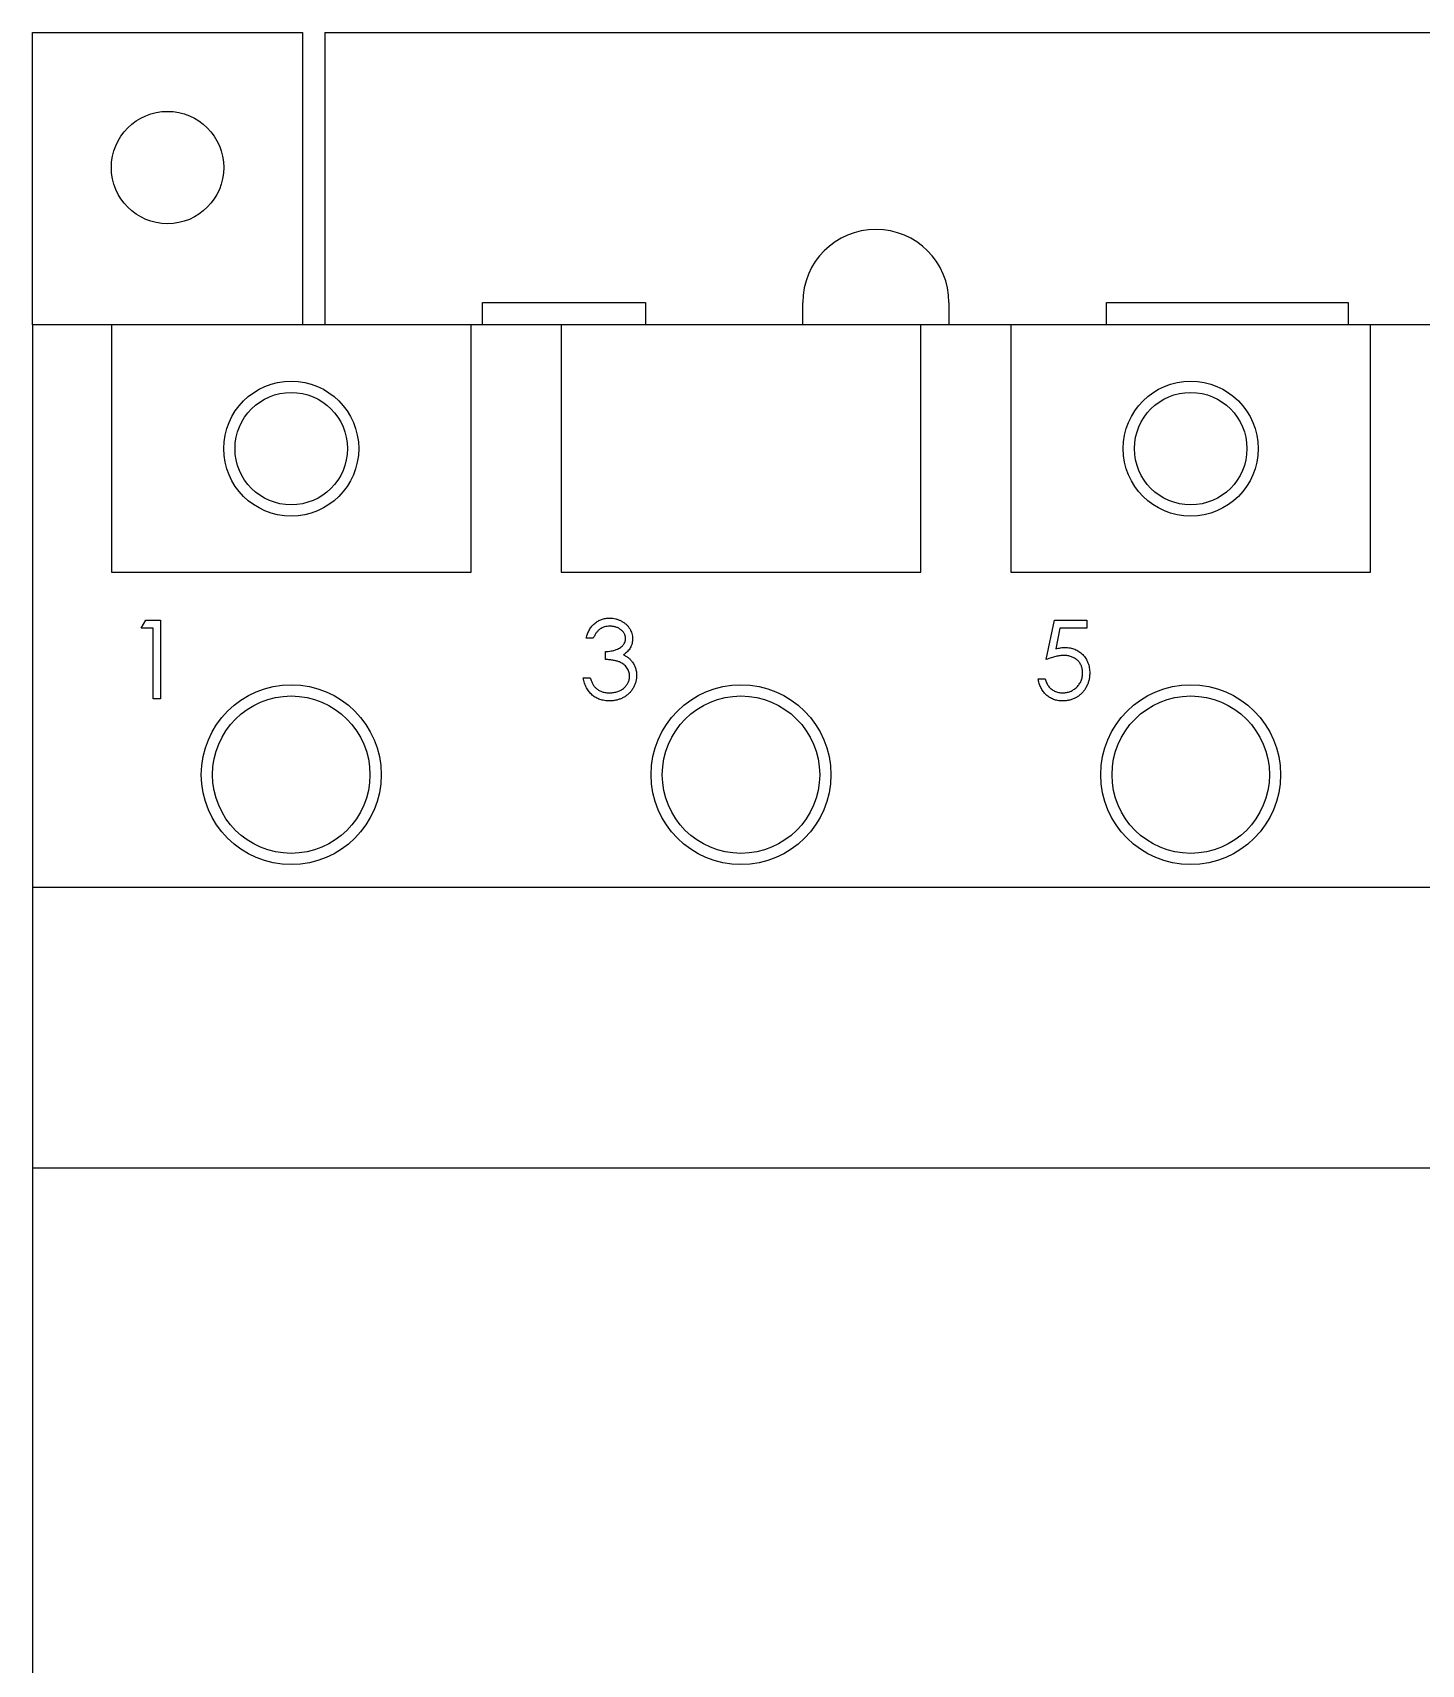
# Model space of a CAD drawing. Extents: x 304869 to 305569, y 280978 to 282378.
# Drawn here: x 304975.3 to 305037.1, y 281682.7 to 281755.3 of the extents above; entities that cross this region are included whole.
import ezdxf

# ---------------------------------------------------------------- set-up
doc = ezdxf.new("R2010")
doc.units = 0
doc.header["$MEASUREMENT"] = 0
doc.layers.add('PV-2418', color=7, linetype='Continuous')

# ---------------------------------------------------------------- blocks, each defined once
blk = doc.blocks.new('Manufacturer上海良信PartName接触器SeriesNDC1ShellFrameLimitingCurrentRemarkPartTypeMinCurrent38.1MaxCurrent65Poles3PMinPower0MaxPower0LibType3DelFlgfalseUpdateDate2023-01-0100000')
at = {"layer": 'PV-2418'}
for p, q in [((-37.5, 64), (-25.5, 64)), ((-37.5, 51), (-37.5, 64)), ((-25.5, 64), (-25.5, 51)), ((-24.5, 64), (37.5, 64)), ((-24.5, 64), (-24.5, 51)), ((-17.5, 51), (-17.5, 52)), ((-17.5, 52), (-10.25, 52)), ((-10.25, 52), (-10.25, 51)), ((-3.25, 51), (-3.25, 52)), ((3.25, 52), (3.25, 51)), ((10.25, 51), (10.25, 52)), ((10.25, 52), (21, 52)), ((21, 52), (21, 51)), ((-34, 51), (-37.5, 51)), ((-37.5, 51), (-37.5, 26)), ((-34, 51), (-34, 40)), ((-18, 51), (-34, 51)), ((-14, 51), (-18, 51)), ((-18, 40), (-18, 51)), ((-14, 51), (-14, 40)), ((2, 51), (-14, 51)), ((6, 51), (2, 51)), ((2, 40), (2, 51)), ((6, 51), (6, 40)), ((22, 51), (6, 51)), ((25.5, 51), (22, 51)), ((22, 40), (22, 51)), ((-34, 40), (-18, 40)), ((-14, 40), (2, 40)), ((6, 40), (22, 40)), ((-32.671, 37.513), (-32.466, 37.872)), ((-32.466, 37.872), (-31.818, 37.872)), ((-31.818, 37.872), (-31.818, 34.372)), ((7.579, 36.122), (7.938, 37.872)), ((7.938, 37.872), (9.374, 37.872)), ((9.374, 37.872), (9.374, 37.513)), ((-32.133, 37.513), (-32.671, 37.513)), ((-32.133, 34.372), (-32.133, 37.513)), ((-12.568, 37.064), (-12.883, 37.064)), ((8.183, 37.513), (7.995, 36.592)), ((9.374, 37.513), (8.183, 37.513)), ((-12.03, 36.122), (-12.03, 36.48)), ((-13.017, 35.314), (-12.703, 35.314)), ((7.22, 35.269), (7.534, 35.269)), ((-31.818, 34.372), (-32.133, 34.372)), ((-37.5, 26), (25.5, 26)), ((-37.5, 26), (-37.5, 13.5)), ((37.5, 13.5), (-37.5, 13.5)), ((-37.5, 13.5), (-37.5, -16.5))]:
    blk.add_line(p, q, dxfattribs=at)
for centre, radius in [((-31.5, 58), 2.5), ((-26, 45.5), 3), ((-26, 45.5), 2.5), ((14, 45.5), 3), ((14, 45.5), 2.5), ((-26, 31), 4), ((-6, 31), 4), ((14, 31), 4), ((-26, 31), 3.5), ((-6, 31), 3.5), ((14, 31), 3.5)]:
    blk.add_circle(centre, radius, dxfattribs=at)
blk.add_arc((0, 52), 3.25, 0, 180, dxfattribs=at)
for points, knots in [([(-12.883, 37.064), (-12.874, 37.099), (-12.857, 37.168), (-12.823, 37.266), (-12.785, 37.359), (-12.74, 37.446), (-12.69, 37.526), (-12.633, 37.6), (-12.572, 37.668), (-12.504, 37.729), (-12.433, 37.784), (-12.358, 37.831), (-12.279, 37.871), (-12.198, 37.905), (-12.113, 37.93), (-12.025, 37.948), (-11.934, 37.96), (-11.872, 37.961), (-11.841, 37.961)], [0, 0, 0, 0, 0.072625, 0.141977, 0.208985, 0.273957, 0.336889, 0.398745, 0.460116, 0.520825, 0.580994, 0.640152, 0.698622, 0.757271, 0.816427, 0.876254, 0.937165, 1, 1, 1, 1]), ([(-11.841, 37.961), (-11.795, 37.96), (-11.705, 37.957), (-11.572, 37.932), (-11.444, 37.893), (-11.322, 37.838), (-11.209, 37.771), (-11.108, 37.691), (-11.021, 37.6), (-10.948, 37.499), (-10.891, 37.392), (-10.849, 37.281), (-10.823, 37.167), (-10.82, 37.09), (-10.818, 37.052)], [0, 0, 0, 0, 0.0902542, 0.1785398, 0.266093, 0.354631, 0.4418862, 0.5257469, 0.6081136, 0.6901973, 0.7708215, 0.8483262, 0.9240117, 1, 1, 1, 1]), ([(-11.837, 37.602), (-11.876, 37.601), (-11.954, 37.598), (-12.066, 37.574), (-12.171, 37.536), (-12.25, 37.491), (-12.309, 37.446), (-12.351, 37.407), (-12.393, 37.364), (-12.431, 37.313), (-12.469, 37.259), (-12.504, 37.199), (-12.538, 37.134), (-12.558, 37.088), (-12.568, 37.064)], [0, 0, 0, 0, 0.122712, 0.239685, 0.351816, 0.463766, 0.520818, 0.579448, 0.640604, 0.705298, 0.773634, 0.844669, 0.920057, 1, 1, 1, 1]), ([(-12.03, 36.48), (-11.987, 36.481), (-11.902, 36.483), (-11.778, 36.5), (-11.66, 36.524), (-11.549, 36.561), (-11.448, 36.604), (-11.361, 36.654), (-11.288, 36.709), (-11.231, 36.771), (-11.187, 36.837), (-11.155, 36.906), (-11.136, 36.979), (-11.134, 37.028), (-11.133, 37.053)], [0, 0, 0, 0, 0.110166, 0.215787, 0.318027, 0.417574, 0.51165, 0.596162, 0.672935, 0.74367, 0.810677, 0.874059, 0.936696, 1, 1, 1, 1]), ([(-11.133, 37.053), (-11.133, 37.072), (-11.134, 37.108), (-11.144, 37.161), (-11.16, 37.213), (-11.181, 37.262), (-11.21, 37.31), (-11.244, 37.355), (-11.285, 37.399), (-11.332, 37.44), (-11.383, 37.478), (-11.438, 37.511), (-11.496, 37.54), (-11.558, 37.563), (-11.623, 37.58), (-11.691, 37.593), (-11.763, 37.601), (-11.812, 37.602), (-11.837, 37.602)], [0, 0, 0, 0, 0.055275, 0.109966, 0.163247, 0.218076, 0.273301, 0.330909, 0.390995, 0.454176, 0.518862, 0.583311, 0.648517, 0.715031, 0.782502, 0.852323, 0.924928, 1, 1, 1, 1]), ([(-10.818, 37.052), (-10.82, 37.015), (-10.822, 36.942), (-10.841, 36.837), (-10.874, 36.737), (-10.919, 36.643), (-10.977, 36.555), (-11.048, 36.474), (-11.131, 36.398), (-11.195, 36.354), (-11.227, 36.332)], [0, 0, 0, 0, 0.128068, 0.250608, 0.37063, 0.490072, 0.610375, 0.734313, 0.863217, 1, 1, 1, 1]), ([(-11.227, 36.332), (-11.19, 36.314), (-11.116, 36.278), (-11.016, 36.208), (-10.924, 36.128), (-10.873, 36.065), (-10.848, 36.033)], [0, 0, 0, 0, 0.25388, 0.503009, 0.750291, 1, 1, 1, 1]), ([(8.35, 36.301), (8.323, 36.3), (8.267, 36.299), (8.181, 36.29), (8.091, 36.276), (7.997, 36.257), (7.898, 36.231), (7.795, 36.2), (7.688, 36.164), (7.616, 36.136), (7.579, 36.122)], [0, 0, 0, 0, 0.102203, 0.2110233, 0.3250997, 0.4465021, 0.5737877, 0.7089007, 0.8503579, 1, 1, 1, 1]), ([(7.995, 36.592), (8.032, 36.602), (8.104, 36.622), (8.21, 36.644), (8.31, 36.657), (8.375, 36.659), (8.407, 36.66)], [0, 0, 0, 0, 0.275068, 0.532901, 0.773973, 1, 1, 1, 1]), ([(9.194, 35.528), (9.194, 35.556), (9.192, 35.611), (9.182, 35.692), (9.164, 35.768), (9.138, 35.84), (9.106, 35.908), (9.066, 35.973), (9.019, 36.032), (8.965, 36.087), (8.906, 36.138), (8.84, 36.182), (8.77, 36.218), (8.696, 36.25), (8.616, 36.272), (8.532, 36.289), (8.443, 36.299), (8.382, 36.3), (8.35, 36.301)], [0, 0, 0, 0, 0.065351, 0.127916, 0.18836, 0.247216, 0.30563, 0.36377, 0.422661, 0.482687, 0.5433, 0.604118, 0.664965, 0.727413, 0.791468, 0.858055, 0.927037, 1, 1, 1, 1]), ([(8.407, 36.66), (8.446, 36.659), (8.523, 36.657), (8.635, 36.642), (8.743, 36.616), (8.845, 36.581), (8.942, 36.536), (9.032, 36.48), (9.119, 36.415), (9.198, 36.339), (9.271, 36.256), (9.335, 36.167), (9.389, 36.073), (9.432, 35.972), (9.467, 35.866), (9.49, 35.754), (9.506, 35.636), (9.508, 35.556), (9.508, 35.515)], [0, 0, 0, 0, 0.065808, 0.129394, 0.190894, 0.251281, 0.310815, 0.370371, 0.430768, 0.492881, 0.555104, 0.616067, 0.677256, 0.73826, 0.800762, 0.864778, 0.931045, 1, 1, 1, 1]), ([(-10.953, 35.381), (-10.955, 35.414), (-10.958, 35.479), (-10.981, 35.575), (-11.019, 35.667), (-11.073, 35.754), (-11.138, 35.835), (-11.215, 35.907), (-11.303, 35.966), (-11.384, 36.007), (-11.456, 36.035), (-11.517, 36.054), (-11.586, 36.07), (-11.661, 36.085), (-11.743, 36.097), (-11.833, 36.108), (-11.929, 36.116), (-11.996, 36.12), (-12.03, 36.122)], [0, 0, 0, 0, 0.0669092, 0.1334854, 0.2010351, 0.2712343, 0.34288, 0.4138361, 0.4859766, 0.5602296, 0.5998842, 0.6440548, 0.6918919, 0.7446875, 0.8014918, 0.8628577, 0.9293284, 1, 1, 1, 1]), ([(-10.848, 36.033), (-10.831, 36.01), (-10.798, 35.964), (-10.756, 35.891), (-10.719, 35.816), (-10.69, 35.739), (-10.667, 35.66), (-10.651, 35.579), (-10.641, 35.496), (-10.64, 35.44), (-10.639, 35.411)], [0, 0, 0, 0, 0.128136, 0.254173, 0.378112, 0.501712, 0.623986, 0.747096, 0.872875, 1, 1, 1, 1]), ([(-11.85, 34.282), (-11.887, 34.283), (-11.961, 34.284), (-12.069, 34.296), (-12.172, 34.317), (-12.271, 34.346), (-12.365, 34.382), (-12.454, 34.428), (-12.538, 34.481), (-12.617, 34.543), (-12.691, 34.612), (-12.758, 34.69), (-12.819, 34.775), (-12.872, 34.868), (-12.919, 34.968), (-12.958, 35.077), (-12.993, 35.192), (-13.009, 35.273), (-13.017, 35.314)], [0, 0, 0, 0, 0.065541, 0.128963, 0.190377, 0.250092, 0.308548, 0.366398, 0.424542, 0.48317, 0.542243, 0.601739, 0.662506, 0.724856, 0.789128, 0.856346, 0.926295, 1, 1, 1, 1]), ([(-12.703, 35.314), (-12.695, 35.287), (-12.679, 35.234), (-12.652, 35.159), (-12.621, 35.09), (-12.588, 35.026), (-12.553, 34.968), (-12.514, 34.917), (-12.474, 34.87), (-12.444, 34.843), (-12.429, 34.83)], [0, 0, 0, 0, 0.14977, 0.291316, 0.425966, 0.55216, 0.671527, 0.786122, 0.895325, 1, 1, 1, 1]), ([(-10.639, 35.411), (-10.641, 35.362), (-10.644, 35.264), (-10.676, 35.12), (-10.726, 34.979), (-10.796, 34.844), (-10.882, 34.717), (-10.984, 34.604), (-11.102, 34.507), (-11.233, 34.426), (-11.374, 34.361), (-11.526, 34.316), (-11.685, 34.287), (-11.794, 34.283), (-11.85, 34.282)], [0, 0, 0, 0, 0.0796483, 0.1589217, 0.2396195, 0.3226094, 0.4060346, 0.4876021, 0.5696846, 0.6530361, 0.7374357, 0.8224778, 0.9097477, 1, 1, 1, 1]), ([(-11.844, 34.641), (-11.811, 34.641), (-11.747, 34.643), (-11.654, 34.654), (-11.565, 34.67), (-11.482, 34.695), (-11.403, 34.725), (-11.329, 34.764), (-11.261, 34.809), (-11.197, 34.861), (-11.14, 34.917), (-11.09, 34.976), (-11.048, 35.038), (-11.013, 35.102), (-10.986, 35.168), (-10.968, 35.237), (-10.955, 35.308), (-10.954, 35.357), (-10.953, 35.381)], [0, 0, 0, 0, 0.076072, 0.148752, 0.218403, 0.28576, 0.350598, 0.414964, 0.478069, 0.541761, 0.60435, 0.664075, 0.721464, 0.777587, 0.832644, 0.887844, 0.94346, 1, 1, 1, 1]), ([(8.288, 34.282), (8.253, 34.282), (8.184, 34.284), (8.084, 34.298), (7.987, 34.318), (7.895, 34.349), (7.807, 34.387), (7.723, 34.436), (7.643, 34.491), (7.568, 34.556), (7.499, 34.627), (7.437, 34.704), (7.382, 34.785), (7.334, 34.872), (7.294, 34.964), (7.262, 35.061), (7.236, 35.163), (7.226, 35.233), (7.22, 35.269)], [0, 0, 0, 0, 0.065421, 0.128708, 0.190236, 0.250724, 0.310637, 0.370766, 0.431615, 0.493523, 0.555883, 0.617342, 0.678668, 0.740711, 0.802985, 0.866803, 0.932347, 1, 1, 1, 1]), ([(7.534, 35.269), (7.542, 35.236), (7.557, 35.171), (7.589, 35.081), (7.629, 35.001), (7.677, 34.929), (7.733, 34.867), (7.798, 34.811), (7.87, 34.761), (7.95, 34.719), (8.035, 34.684), (8.124, 34.66), (8.214, 34.643), (8.275, 34.642), (8.306, 34.641)], [0, 0, 0, 0, 0.094687, 0.181994, 0.264377, 0.34218, 0.418618, 0.496509, 0.577369, 0.661511, 0.746733, 0.831258, 0.915206, 1, 1, 1, 1]), ([(9.508, 35.515), (9.508, 35.487), (9.506, 35.43), (9.5, 35.346), (9.487, 35.263), (9.469, 35.183), (9.447, 35.104), (9.42, 35.027), (9.386, 34.952), (9.35, 34.879), (9.308, 34.809), (9.263, 34.743), (9.214, 34.681), (9.162, 34.623), (9.106, 34.57), (9.046, 34.521), (8.984, 34.476), (8.917, 34.435), (8.848, 34.398), (8.775, 34.368), (8.701, 34.341), (8.623, 34.319), (8.543, 34.302), (8.46, 34.291), (8.375, 34.283), (8.317, 34.282), (8.288, 34.282)], [0, 0, 0, 0, 0.0440145, 0.0874341, 0.1301184, 0.1725537, 0.2145548, 0.2562981, 0.2984382, 0.340849, 0.3827152, 0.423924, 0.4642462, 0.5040737, 0.5438619, 0.5835667, 0.6230943, 0.6632291, 0.7035513, 0.7439379, 0.7845413, 0.8257501, 0.8677574, 0.9107452, 0.9549144, 1, 1, 1, 1]), ([(8.306, 34.641), (8.336, 34.642), (8.395, 34.643), (8.482, 34.656), (8.566, 34.675), (8.646, 34.703), (8.723, 34.738), (8.796, 34.783), (8.867, 34.834), (8.934, 34.893), (8.994, 34.958), (9.048, 35.028), (9.093, 35.102), (9.131, 35.179), (9.159, 35.261), (9.18, 35.347), (9.192, 35.436), (9.194, 35.497), (9.194, 35.528)], [0, 0, 0, 0, 0.064207, 0.126425, 0.18768, 0.248216, 0.308305, 0.369661, 0.431699, 0.495947, 0.559758, 0.622295, 0.683911, 0.745092, 0.80674, 0.869087, 0.93329, 1, 1, 1, 1]), ([(-12.429, 34.83), (-12.409, 34.815), (-12.37, 34.785), (-12.306, 34.746), (-12.239, 34.713), (-12.168, 34.687), (-12.093, 34.666), (-12.013, 34.652), (-11.93, 34.642), (-11.873, 34.641), (-11.844, 34.641)], [0, 0, 0, 0, 0.118271, 0.236178, 0.355663, 0.475904, 0.600127, 0.728608, 0.861313, 1, 1, 1, 1])]:
    blk.add_open_spline(points, degree=3, knots=knots, dxfattribs=at)

msp = doc.modelspace()

# ---------------------------------------------------------------- block references
msp.add_blockref('Manufacturer上海良信PartName接触器SeriesNDC1ShellFrameLimitingCurrentRemarkPartTypeMinCurrent38.1MaxCurrent65Poles3PMinPower0MaxPower0LibType3DelFlgfalseUpdateDate2023-01-0100000', (305012.84, 281691.283))

doc.saveas('drawing.dxf')
